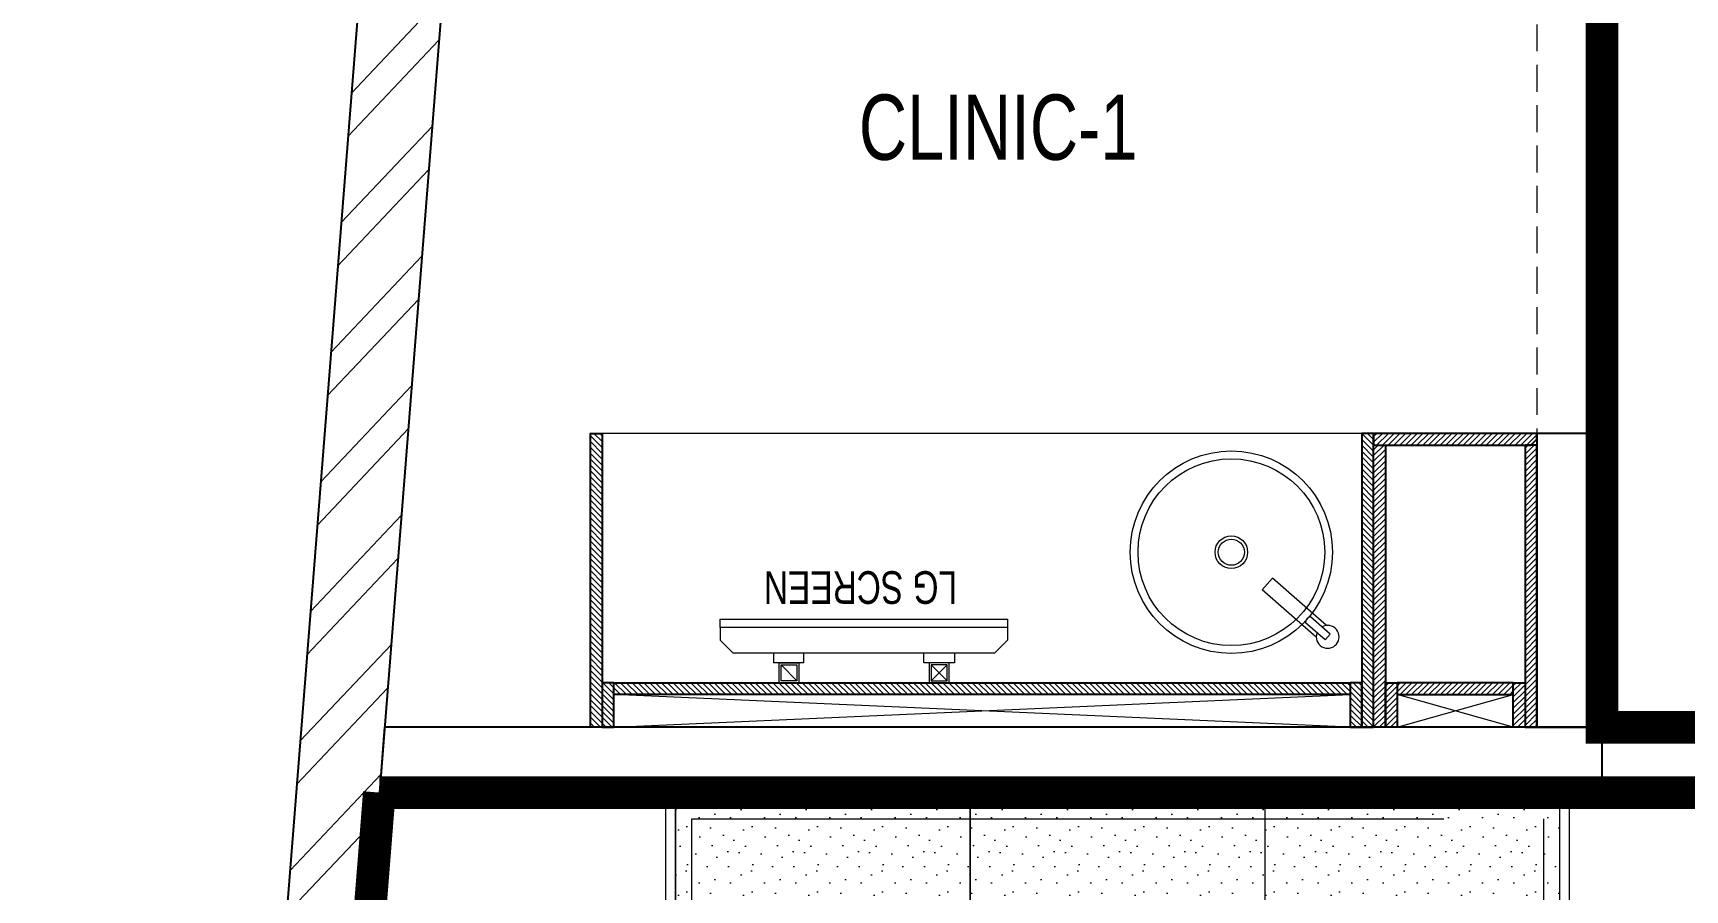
# Model space of a CAD drawing. Header units: feet. Extents: x 9506664 to 9513260, y -7065010 to -7047309.
# Drawn here: x 9507541 to 9510071, y -7055862 to -7054550 of the extents above; entities that cross this region are included whole.
import ezdxf

# ---------------------------------------------------------------- set-up
doc = ezdxf.new("R2010")
doc.units = ezdxf.units.FT
doc.header["$LTSCALE"] = 33
doc.header["$MEASUREMENT"] = 0
for name, pattern in [('a_p6_plan_L18$0$HIDDEN', [0.375, 0.25, -0.125]), ('ACAD_ISO03W100', [30, 12, -18]), ('HIDDEN2', [4.7624999999999975, 3.174999999999998, -1.587499999999999])]:
    doc.linetypes.add(name, pattern=pattern)
doc.layers.add('A-WALL', color=1, linetype='Continuous')
for name, color, linetype, lineweight in [('Floor-Unit', 1, 'Continuous', 13), ('LENS-DIM', 252, 'Continuous', 5), ('LENS-HATCH', 251, 'Continuous', 5), ('LENS-PARTITION', 21, 'Continuous', 25), ('LENS-TEXT', 31, 'Continuous', 5), ('LENS_CURTAIN', 5, 'a_p6_plan_L18$0$HIDDEN', 9), ('LK-FF&E FLOOR', 1, 'Continuous', 9), ('LK-FF&E WALL', 1, 'Continuous', 9), ('LK-FLUTTED FINISH', 20, 'Continuous', 30), ('LK-IT', 3, 'Continuous', 18), ('LK-MIRROR', 133, 'Continuous', 13), ('LK-TILES FINISH', 251, 'Continuous', 5), ('LN-ELEVATION-1', 81, 'Continuous', 25), ('LN-ELEVATION-2', 103, 'Continuous', 20), ('LN-ELEVATION-3', 125, 'Continuous', 18), ('LN-ELEVATION-5', 167, 'Continuous', 5), ('LN-HATCH', 251, 'Continuous', 0), ('TV', 92, 'Continuous', 18)]:
    doc.layers.add(name, color=color, linetype=linetype, lineweight=lineweight)
doc.styles.add('LK TXT', font='GILC____.TTF', dxfattribs={"height": 100})
doc.styles.get("Standard").update_dxf_attribs({"font": 'GILC____.TTF'})
pattern_1 = [(44.99999999999998, (35858.5, -100655.3575484328), (-4.419417382415918, 4.419417382415923), [])]

# ---------------------------------------------------------------- blocks, each defined once
blk = doc.blocks.new('3 seater Bench 1385')
at = {"layer": 'LENS-HATCH', "lineweight": 0}
h = blk.add_hatch(dxfattribs=at)
h.set_pattern_fill('STIP1', color=177, scale=100, angle=269.9999999999999, pattern_type=2)
h.set_pattern_definition([(270, (6617025.245374651, -170439.1063060568), (100, -1.516e-13), [0, -100]), (270, (6617009.245374652, -170451.1063060568), (100, -1.516e-13), [0, -100]), (270, (6616985.245374652, -170446.1063060568), (100, -1.516e-13), [0, -100]), (270, (6616962.245374652, -170481.1063060568), (100, -1.516e-13), [0, -100]), (270, (6616998.245374652, -170478.1063060568), (100, -1.516e-13), [0, -100]), (270, (6617022.245374652, -170505.1063060568), (100, -1.516e-13), [0, -100]), (270, (6617029.245374651, -170470.1063060568), (100, -1.516e-13), [0, -100]), (270, (6616988.245374651, -170512.1063060568), (100, -1.516e-13), [0, -100]), (270, (6616956.245374652, -170507.1063060568), (100, -1.516e-13), [0, -100]), (270, (6616941.245374651, -170433.1063060568), (100, -1.516e-13), [0, -100]), (270, (6616961.245374652, -170451.1063060568), (100, -1.516e-13), [0, -100]), (270, (6616942.245374652, -170465.1063060568), (100, -1.516e-13), [0, -100]), (270, (6617006.245374652, -170526.1063060568), (100, -1.516e-13), [0, -100]), (270, (6616981.245374652, -170494.1063060568), (100, -1.516e-13), [0, -100]), (270, (6617014.245374652, -170486.1063060568), (100, -1.516e-13), [0, -100]), (270, (6617005.245374651, -170503.1063060568), (100, -1.516e-13), [0, -100]), (270, (6616978.245374651, -170467.1063060568), (100, -1.516e-13), [0, -100]), (270, (6617032.245374652, -170495.1063060568), (100, -1.516e-13), [0, -100]), (270, (6616973.245374651, -170526.1063060568), (100, -1.516e-13), [0, -100]), (270, (6616943.245374651, -170523.1063060568), (100, -1.516e-13), [0, -100])])
h.paths.add_polyline_path([(677.5000000004657, 227.5), (225.8333333334885, 227.5), (225.8333333334885, -227.5), (677.5000000004657, -227.5)])
h.paths.add_polyline_path([(-225.8333333334885, 227.5), (225.8333333334885, 227.5), (225.8333333334885, -227.5), (-225.8333333334885, -227.5)])
h.paths.add_polyline_path([(-677.5000000004657, 227.5), (-225.8333333334885, 227.5), (-225.8333333334885, -227.5), (-677.5000000004657, -227.5)])
at = {"layer": 'LN-ELEVATION-2', "ltscale": 0.5}
for points in [[(-677.5000000004657, 227.5), (-225.8333333334885, 227.5), (-225.8333333334885, -227.5), (-677.5000000004657, -227.5)], [(-225.8333333334885, 227.5), (225.8333333334885, 227.5), (225.8333333334885, -227.5), (-225.8333333334885, -227.5)], [(677.5000000004657, 227.5), (225.8333333334885, 227.5), (225.8333333334885, -227.5), (677.5000000004657, -227.5)]]:
    blk.add_lwpolyline(points, close=True, dxfattribs=at)
at = {"layer": 'LN-ELEVATION-5', "ltscale": 0.5}
blk.add_lwpolyline([(682.4999999995343, 242.5), (-682.5000000004655, 242.5, 0.4142135623730951), (-692.5000000004655, 232.5), (-692.5000000004655, -232.5, 0.4142135623730951), (-682.5000000004655, -242.5), (682.4999999995343, -242.5, 0.4142135623730951), (692.4999999995343, -232.5), (692.4999999995343, 232.5, 0.4142135623730951)], format="xyb", close=True, dxfattribs=at)
blk.add_lwpolyline([(677.4999999995343, 227.5), (-677.5000000004657, 227.5), (-677.5000000004657, -227.5), (677.4999999995343, -227.5)], close=True, dxfattribs=at)
at = {"layer": 'LN-ELEVATION-5', "linetype": 'HIDDEN2', "ltscale": 11}
blk.add_lwpolyline([(-652.5000000004657, 202.5), (652.5000000004657, 202.5), (652.5000000004657, -202.5), (-652.5000000004657, -202.5)], close=True, dxfattribs=at)
blk = doc.blocks.new('A$C52d6eda2')
at = {"layer": 'LN-HATCH'}
h = blk.add_hatch(dxfattribs=at)
h.set_pattern_fill('ANSI32', color=256, scale=333, angle=181.6174733835438)
h.set_pattern_definition([(226.6174733835438, (-12347417.06539327, 5152214.357584454), (90.75717409476387, -85.77237886017112), []), (226.6174733835438, (-12347475.90857749, 5152212.695986045), (90.75717409476387, -85.77237886017112), [])])
h.paths.add_polyline_path([(-1731.076306002214, 5325.75214062538), (-1863.664492171258, 5330.970407128334), (-1880.855821250007, 5042.908128626645), (-2141.09061553888, 1754.361877034418), (-2015.606200490147, 1730.192520886659)])
at = {"color": 3, "linetype": 'a_p6_plan_L18$0$HIDDEN', "ltscale": 11}
blk.add_lwpolyline([(2985.86494198069, 484.5046478742733), (3041.167339181527, 756.2153095183894), (3165.879717573524, 732.1946541387587), (3165.879717562348, 5150.823121957481), (2911.980923011899, 5143.653594362549), (2904.094442658126, 5422.942268366925), (3159.931966511533, 5430.166541291401), (3166.61834096536, 7761.328277256339), (-1591.396695055067, 7761.328267717733), (-1720.088481012731, 5604.936000655405), (-1491.665322804823, 5595.945962028578), (-1502.653147798031, 5316.762101997621), (-1731.076306002214, 5325.752140624448), (-2015.606200490147, 1730.192520886659), (-1800.253515252843, 1688.71377832815), (-1853.05267534405, 1414.586835150607), (-2052.451504200697, 1452.913029879331), (-2401.258924772963, -1223.167527235113)], dxfattribs=at)
at = {"layer": 'A-WALL'}
for p, q in [((-1731.076306002214, 5325.75214062538), (-2015.606200490147, 1730.192520886659)), ((-1880.855821250007, 5042.908128626645), (-2140.868833778426, 1757.164498306811))]:
    blk.add_line(p, q, dxfattribs=at)
blk = doc.blocks.new('rtf')
at = {"color": 0, "linetype": 'ByBlock', "lineweight": -2}
for p, q in [((16412.5253540573, -172798.8148984113), (16452.40026456733, -172798.8148984113)), ((16412.5253540573, -172810.8148984113), (16412.5253540573, -172798.8148984113)), ((16425.26329468148, -172793.1007600746), (16535.26329468148, -172793.1007600746)), ((16535.26329468148, -172793.1007600746), (16535.26329468148, -172817.1007600746)), ((16412.5253540573, -172810.8148984113), (16452.40026456733, -172810.8148984113)), ((16425.26329468148, -172817.1007600746), (16535.26329468148, -172817.1007600746))]:
    blk.add_line(p, q, dxfattribs=at)
for centre, radius, start, end in [((16412.5253540573, -172805.1007600746), 17.5, 21.05058810897431, 340.9421780194656), ((16444.53660690578, -172804.8148984114), 9.891264419597851, 322.656233941354, 37.34376605891414)]:
    blk.add_arc(centre, radius, start, end, dxfattribs=at)
blk = doc.blocks.new('dsg')
at = {"color": 0, "linetype": 'ByBlock', "lineweight": -2}
for radius in [155, 143, 25, 20]:
    blk.add_circle((11491.5035008227, -171102.5847399924), radius, dxfattribs=at)
blk.add_blockref('rtf', (-5117.472106590168, 1702.9323767405), dxfattribs=at)
blk = doc.blocks.new('CLINIC - CABINET SINK')
at = {"layer": 'LN-HATCH', "ltscale": 0.5}
h = blk.add_hatch(dxfattribs=at)
h.set_pattern_fill('ANSI31', color=256, scale=2)
h.set_pattern_definition([(45, (4052861.500382861, 1708016.355767586), (-4.490128060534575, 4.490128060534575), [])])
h.paths.add_polyline_path([(-563.359543572413, 156.9999999999999), (564.640456427587, 156.9999999999999), (564.640456427587, 174.9999999999999), (-563.359543572413, 174.9999999999999)])
h.paths.add_polyline_path([(582.6404564275867, 225), (600.6404564275867, 225), (600.6404564275867, -225), (582.6404564275867, -225)])
h.paths.add_polyline_path([(564.640456427587, 225), (582.6404564275867, 225), (582.6404564275867, 156.9999999999999), (564.640456427587, 156.9999999999999)])
h.paths.add_polyline_path([(-581.359543572413, 225), (-599.359543572413, 225), (-599.359543572413, -225), (-581.359543572413, -225)])
h.paths.add_polyline_path([(-581.359543572413, 225), (-563.359543572413, 225), (-563.359543572413, 156.9999999999999), (-581.359543572413, 156.9999999999999)])
at = {"layer": 'LN-ELEVATION-1', "ltscale": 0.5}
for points in [[(-581.359543572413, 225), (-599.359543572413, 225), (-599.359543572413, -225), (-581.359543572413, -225)], [(-581.359543572413, 225), (-563.359543572413, 225), (-563.359543572413, 156.9999999999999), (-581.359543572413, 156.9999999999999)], [(564.640456427587, 225), (582.6404564275867, 225), (582.6404564275867, 156.9999999999999), (564.640456427587, 156.9999999999999)], [(582.6404564275867, 225), (600.6404564275867, 225), (600.6404564275867, -225), (582.6404564275867, -225)], [(-563.359543572413, 156.9999999999999), (564.640456427587, 156.9999999999999), (564.640456427587, 174.9999999999999), (-563.359543572413, 174.9999999999999)]]:
    blk.add_lwpolyline(points, close=True, dxfattribs=at)
at = {"layer": 'LN-ELEVATION-2', "ltscale": 0.5}
blk.add_line((582.6404564275867, -225), (-581.359543572413, -225), dxfattribs=at)
at = {"layer": 'LN-HATCH', "ltscale": 0.5}
for p, q in [((564.640456427587, 225), (-563.359543572413, 174.9999999999999)), ((-563.359543572413, 225), (564.640456427587, 174.9999999999999))]:
    blk.add_line(p, q, dxfattribs=at)
at = {"layer": 'LN-ELEVATION-3', "xscale": -1, "rotation": 41.1558274151866}
blk.add_blockref('dsg', (-103569.3304926871, 136346.6509754679), dxfattribs=at)
blk = doc.blocks.new('CLINIC SCREEN')
at = {"layer": 'TV'}
for p, q in [((-103.1090284836336, 42.85441964946222), (-127.4114311772946, 18.55201695591665)), ((-127.4114311772946, 42.85441964946222), (-103.1090284836336, 18.55201695591665)), ((102.7052824410566, 42.85441964946222), (127.007685134602, 18.55201695591665))]:
    blk.add_line(p, q, dxfattribs=at)
at = {"layer": 'TV', "ltscale": 12}
for p, q in [((-220.0000000000082, -19.41163062257681), (-200.5883693773149, 0)), ((200.5883693773149, 0), (-200.5883693773149, 0)), ((-138.5315413423604, 0), (-138.5315413423604, 15.514207008644)), ((-138.5315413423604, 15.514207008644), (-91.98892031613741, 15.514207008644)), ((-91.98892031613741, 15.514207008644), (-91.98892031613741, 0)), ((91.98892031610741, 15.514207008644), (91.98892031610741, 0)), ((91.98892031610741, 15.514207008644), (138.5315413423595, 15.514207008644)), ((138.5315413423595, 0), (138.5315413423595, 15.514207008644)), ((219.9999999999918, -19.41163062257681), (200.5883693773149, 0)), ((-220.0000000000082, -38.82326124538668), (-220.0000000000082, -19.41163062257681)), ((219.9999999999918, -38.82326124538668), (219.9999999999918, -19.41163062257681))]:
    blk.add_line(p, q, dxfattribs=at)
at = {"layer": 'TV'}
for points in [[(-130.4492315140169, 15.51421661919448), (-100.0712281470269, 15.51421661919448), (-100.0712281470269, 45.89221998606814), (-130.4492315140169, 45.89221998606814)], [(-127.4114311772946, 18.55201695591665), (-103.1090284836336, 18.55201695591665), (-103.1090284836336, 42.85441964946222), (-127.4114311772946, 42.85441964946222)], [(130.0454854713243, 15.51421661919448), (99.66748210433435, 15.51421661919448), (99.66748210433435, 45.89221998606814), (130.0454854713243, 45.89221998606814)], [(127.007685134602, 18.55201695591665), (102.7052824410566, 18.55201695591665), (102.7052824410566, 42.85441964946222), (127.007685134602, 42.85441964946222)]]:
    blk.add_lwpolyline(points, close=True, dxfattribs=at)
at = {"layer": 'TV', "ltscale": 12}
blk.add_lwpolyline([(-220.0000000000082, -51.71278328332107), (-220.0000000000082, -38.82326124538668), (219.9999999999918, -38.82326124538668), (219.9999999999918, -51.71278328332107)], close=True, dxfattribs=at)
at = {"layer": 'Floor-Unit', "color": 0, "ltscale": 2, "insert": (5.199680584678389, -100.4085774972336), "char_height": 50, "attachment_point": 5}
blk.add_mtext_dynamic_manual_height_columns('LG SCREEN', width=466.4796511627907, gutter_width=12.5, heights=[0], dxfattribs=at)
blk = doc.blocks.new('CLINIC - MOP CLOSET')
at = {"layer": 'LN-HATCH', "ltscale": 0.5}
h = blk.add_hatch(dxfattribs=at)
h.set_pattern_fill('ANSI31', color=256, scale=50, angle=360)
h.set_pattern_definition(pattern_1)
h.paths.add_polyline_path([(-106.3595435724128, 216), (-124.3595435724128, 216), (-124.3595435724128, -216), (-106.3595435724128, -216)])
h = blk.add_hatch(dxfattribs=at)
h.set_pattern_fill('ANSI31', color=256, scale=50, angle=360)
h.set_pattern_definition(pattern_1)
h.paths.add_polyline_path([(-106.3595435724128, 216), (-88.35954357241282, 216), (-88.35954357241282, 148), (-106.3595435724128, 148)])
h = blk.add_hatch(dxfattribs=at)
h.set_pattern_fill('ANSI31', color=256, scale=50, angle=360)
h.set_pattern_definition(pattern_1)
h.paths.add_polyline_path([(89.64045642758717, 216), (107.6404564275872, 216), (107.6404564275872, 148), (89.64045642758717, 148)])
h = blk.add_hatch(dxfattribs=at)
h.set_pattern_fill('ANSI31', color=256, scale=50, angle=360)
h.set_pattern_definition(pattern_1)
h.paths.add_polyline_path([(107.6404564275872, 216), (125.6404564275872, 216), (125.6404564275872, -216), (107.6404564275872, -216)])
h = blk.add_hatch(dxfattribs=at)
h.set_pattern_fill('ANSI31', color=256, scale=50, angle=360)
h.set_pattern_definition(pattern_1)
h.paths.add_polyline_path([(-88.35954357241282, 148), (89.64045642758717, 148), (89.64045642758717, 166), (-88.35954357241282, 166)])
h = blk.add_hatch(dxfattribs=at)
h.set_pattern_fill('ANSI31', color=256, scale=50, angle=360)
h.set_pattern_definition([(44.99999999999998, (35894.5, -101037.3575484328), (-4.419417382415918, 4.419417382415923), [])])
h.paths.add_polyline_path([(-115.3595435724055, -216), (-124.3595435724128, -225), (-124.3595435724128, -234), (125.6404564275872, -234), (125.6404564275872, -216)])
at = {"layer": 'LN-ELEVATION-1', "ltscale": 0.5}
for points in [[(-106.3595435724128, 216), (-124.3595435724128, 216), (-124.3595435724128, -216), (-106.3595435724128, -216)], [(-106.3595435724128, 216), (-88.35954357241282, 216), (-88.35954357241282, 148), (-106.3595435724128, 148)], [(89.64045642758717, 216), (107.6404564275872, 216), (107.6404564275872, 148), (89.64045642758717, 148)], [(107.6404564275872, 216), (125.6404564275872, 216), (125.6404564275872, -216), (107.6404564275872, -216)], [(-88.35954357241282, 148), (89.64045642758717, 148), (89.64045642758717, 166), (-88.35954357241282, 166)], [(-124.3595435724128, -225), (-124.3595435724128, -234), (125.6404564275872, -234), (125.6404564275872, -216), (-115.3595435724128, -216)]]:
    blk.add_lwpolyline(points, close=True, dxfattribs=at)
at = {"layer": 'LN-HATCH', "ltscale": 0.5}
for p, q in [((89.64045642758717, 216), (-88.35954357241282, 166)), ((-88.35954357241282, 216), (89.64045642758717, 166))]:
    blk.add_line(p, q, dxfattribs=at)

msp = doc.modelspace()

# ---------------------------------------------------------------- linework, layer by layer
at = {"layer": 'LENS-PARTITION'}
for points in [[(9509844.521899886, -7055612.998920336), (9509944.521899886, -7055612.998920336), (9509944.521899886, -7055162.998920335), (9509844.521899886, -7055162.998920335)], [(9509944.521899886, -7055612.998920336), (9509844.521899886, -7055612.998920336), (9508079.09820987, -7055612.998920336), (9508071.184841033, -7055712.998920336), (9509944.521899886, -7055712.998920336)]]:
    msp.add_lwpolyline(points, close=True, dxfattribs=at)
at = {"layer": 'LENS_CURTAIN', "ltscale": 5}
for points in [[(9509844.521899886, -7054412.998920335), (9509844.521899886, -7055162.998920335), (9509944.521899886, -7055162.998920335), (9509944.521899886, -7054412.998920335)], [(9510744.521899886, -7055612.998920336), (9509944.521899886, -7055612.998920336), (9509944.521899886, -7055712.998920336), (9510744.521899886, -7055712.998920336)]]:
    msp.add_lwpolyline(points, close=True, dxfattribs=at)
at = {"layer": 'LK-FLUTTED FINISH', "linetype": 'ACAD_ISO03W100', "ltscale": 0.05, "const_width": 50}
msp.add_lwpolyline([(9513107.76623327, -7055712.998920333), (9508071.184841033, -7055712.998920336)], dxfattribs=at)
at = {"layer": 'LK-MIRROR', "linetype": 'ACAD_ISO03W100', "ltscale": 0.05, "const_width": 50}
msp.add_lwpolyline([(9508071.184841033, -7055712.998920336), (9508021.066325298, -7056346.338737589)], dxfattribs=at)
at = {"layer": 'LK-TILES FINISH', "color": 212, "linetype": 'ACAD_ISO03W100', "ltscale": 0.05, "const_width": 50}
msp.add_lwpolyline([(9510744.521899886, -7053512.998920336), (9510744.521899886, -7053212.998920336), (9509944.521899886, -7053212.998920336), (9509944.521899886, -7055612.998920336), (9510744.521899886, -7055612.998920336), (9510744.521899886, -7054362.998920336), (9510744.521899886, -7054262.998920336)], dxfattribs=at)

# ---------------------------------------------------------------- block references
at = {"layer": 'LENS-DIM', "color": 2}
msp.add_blockref('A$C52d6eda2', (9509941.886515703, -7059274.327191278), dxfattribs=at)
at = {"layer": 'LK-FF&E FLOOR'}
msp.add_blockref('3 seater Bench 1385', (9509202.198355507, -7055955.498920335), dxfattribs=at)
at = {"layer": 'LK-FF&E WALL', "xscale": -1, "rotation": 180}
msp.add_blockref('CLINIC - CABINET SINK', (9508993.881443458, -7055387.998920336), dxfattribs=at)
at = {"layer": 'LK-FF&E WALL', "rotation": 180}
msp.add_blockref('CLINIC - MOP CLOSET', (9509720.162356313, -7055396.998920335), dxfattribs=at)
at = {"layer": 'LK-IT', "rotation": 180}
msp.add_blockref('CLINIC SCREEN', (9508813.595694458, -7055499.10670036), dxfattribs=at)

# ---------------------------------------------------------------- texts
at = {"layer": 'LENS-TEXT', "color": 0, "linetype": 'Continuous', "ltscale": 3, "insert": (9509019.336006692, -7054694.899889002), "char_height": 100, "attachment_point": 5, "style": 'LK TXT'}
msp.add_mtext_dynamic_manual_height_columns('CLINIC-1', width=730.5073781448633, gutter_width=0.9999999999999992, heights=[0], dxfattribs=at)

doc.saveas('drawing.dxf')
